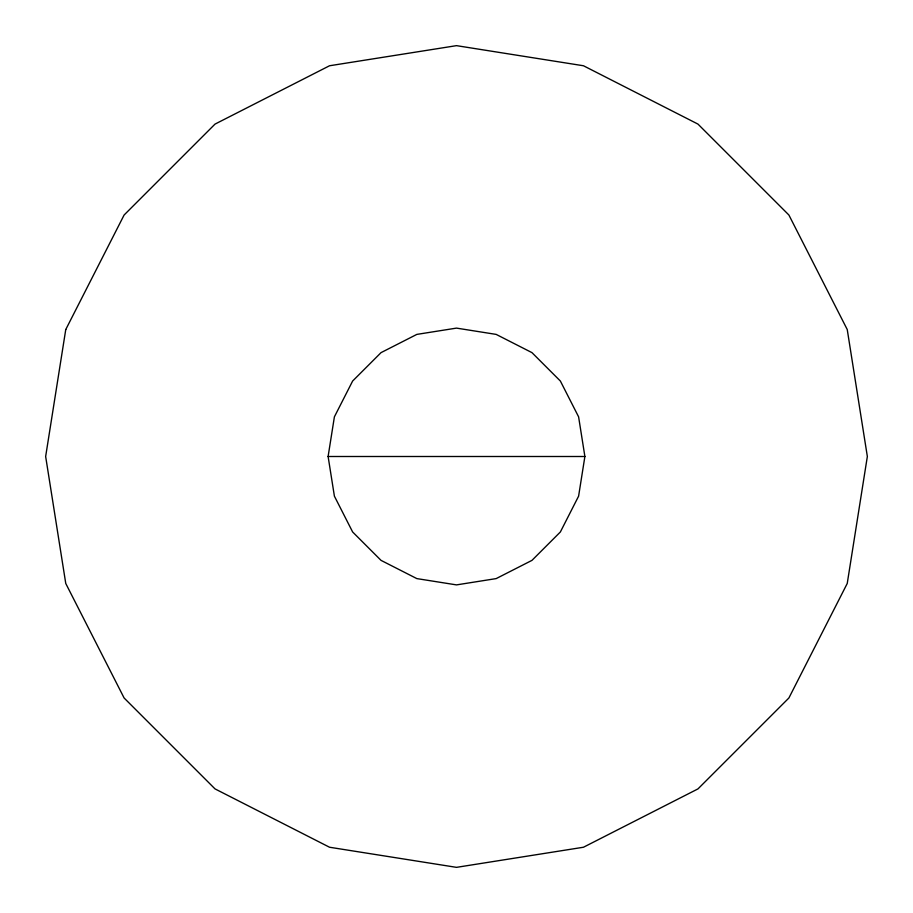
<?xml version="1.0" encoding="UTF-8"?>
<svg xmlns="http://www.w3.org/2000/svg" width="913" height="913" viewBox="0 0 913 913"><rect width="100%" height="100%" fill="white"/><g stroke="black" fill="none" stroke-linecap="round" stroke-linejoin="round"><path stroke-width="1.37" d="M328.109 456.5L334.398 416.83L352.635 381.029L381.029 352.635L416.83 334.398L456.5 328.109L496.17 334.398L531.971 352.635L560.365 381.029L578.602 416.83L584.891 456.5L578.602 496.17L560.365 531.971L531.971 560.365L496.17 578.602L456.5 584.891L416.83 578.602L381.029 560.365L352.635 531.971L334.398 496.17L328.109 456.5L584.891 456.5M65.759 329.536L45.65 456.5L65.759 583.464L124.111 697.989L215.012 788.889L329.536 847.241L456.5 867.35L583.464 847.241L697.989 788.889L788.889 697.989L847.241 583.464L867.35 456.5L847.241 329.536L788.889 215.012L697.989 124.111L583.464 65.759L456.5 45.65L329.536 65.759L215.012 124.111L124.111 215.012L65.759 329.536"/></g></svg>
